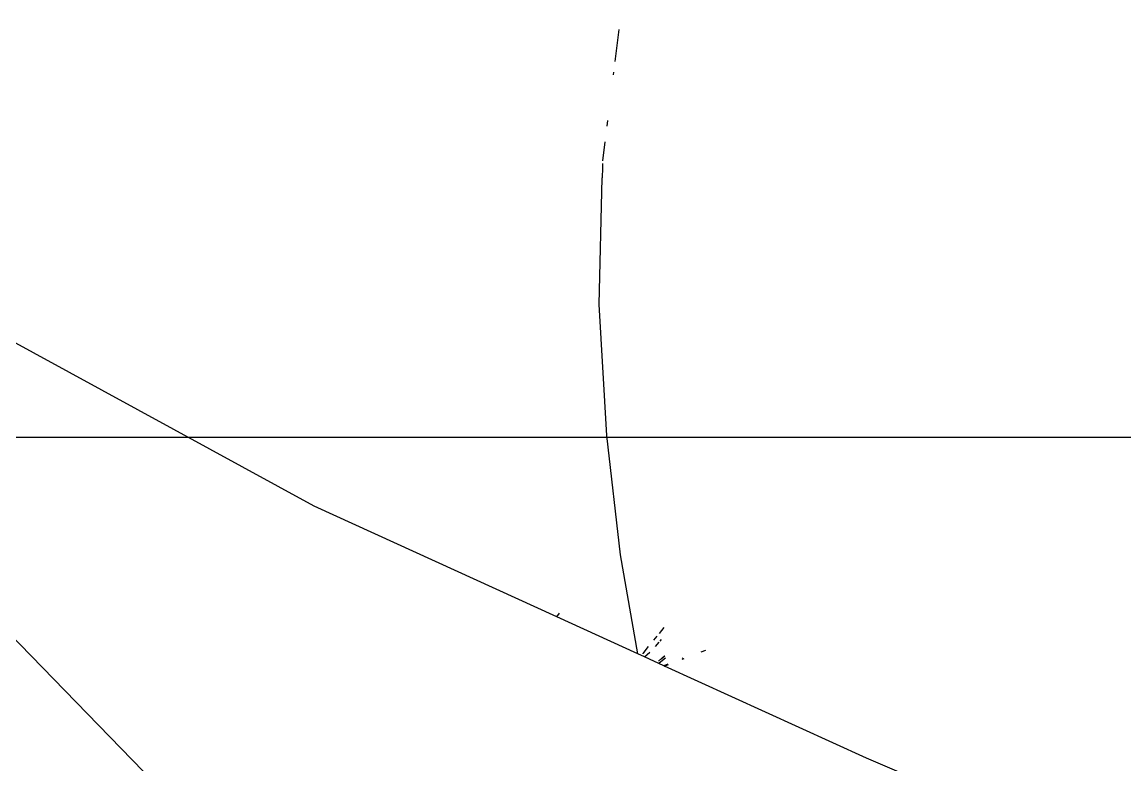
# Model space of a CAD drawing. Header units: millimetres. Extents: x -12551121 to 353735, y 112272 to 285506.
# Drawn here: x 97590.1 to 97753.3, y 178545.3 to 178655.2 of the extents above; entities that cross this region are included whole.
import ezdxf

# ---------------------------------------------------------------- set-up
doc = ezdxf.new("R2010")
doc.units = ezdxf.units.MM
doc.header["$MEASUREMENT"] = 0
doc.layers.add('+AT9-HATCH', color=8, linetype='Continuous')
doc.layers.add('+AT9_Hardscape', color=1, linetype='Continuous')

# ---------------------------------------------------------------- blocks, each defined once
blk = doc.blocks.new('hammock')
at = {"layer": '+AT9_Hardscape', "color": 1}
for p, q in [((643.84, 1838.78), (953.58, 1519.63)), ((1023.94, 1629.39), (1023.35, 1624.7)), ((1023.15, 1623.08), (1023.11, 1622.73)), ((1022.26, 1615.94), (1022.16, 1615.1)), ((1021.87, 1612.8), (1021.52, 1609.98)), ((1021.5, 1609.57), (1021.51, 1608.95)), ((1021.02, 1588.73), (1021.47, 1607.49)), ((1021.51, 1608.95), (1021.47, 1607.49)), ((1022.16, 1569.33), (1021.02, 1588.73)), ((978.86, 1558.92), (931.59, 1584.7)), ((1024.2, 1551.71), (1022.16, 1569.33)), ((1014.75, 1542.53), (978.86, 1558.92)), ((1026.76, 1537.04), (1024.2, 1551.71)), ((1014.75, 1542.53), (1015.15, 1543.05)), ((1026.76, 1537.04), (1014.75, 1542.53)), ((1029.94, 1540.07), (1030.64, 1540.93)), ((1029.13, 1539.09), (1029.62, 1539.68)), ((1030.04, 1538.93), (1030.27, 1539.18)), ((1027.53, 1537.12), (1028.35, 1538.13)), ((1027.75, 1536.59), (1028.51, 1537.32)), ((1029.34, 1538.14), (1029.93, 1538.8)), ((1036.14, 1537.33), (1036.81, 1537.61)), ((1027.75, 1536.59), (1026.76, 1537.04)), ((1027.53, 1537.12), (1027.71, 1537.25)), ((1027.54, 1537.07), (1027.53, 1537.12)), ((1030.61, 1535.29), (1027.75, 1536.59)), ((1029.85, 1536.04), (1029.82, 1536.02)), ((1030.72, 1536.77), (1029.85, 1536.04)), ((1029.89, 1535.7), (1030.84, 1536.45)), ((1030.74, 1536.71), (1030.21, 1536.24)), ((1033.54, 1536.31), (1033.28, 1536.21)), ((1033.35, 1536.43), (1033.45, 1536.48)), ((1031.21, 1535.54), (1030.61, 1535.29)), ((1030.7, 1535.24), (1030.61, 1535.29)), ((1030.7, 1535.24), (1031.23, 1535.48)), ((1030.72, 1535.23), (1030.7, 1535.24)), ((1031.25, 1535.43), (1030.72, 1535.23)), ((1060.57, 1521.6), (1030.72, 1535.23)), ((1134.24, 1490.47), (1060.57, 1521.6))]:
    blk.add_line(p, q, dxfattribs=at)

msp = doc.modelspace()

# ---------------------------------------------------------------- hatches: boundary and pattern name
at = {"layer": '+AT9-HATCH'}
h = msp.add_hatch(dxfattribs=at)
h.set_pattern_fill('ANSI38', color=62, scale=100)
h.set_pattern_definition([(45, (4874355.9, 2835157.78), (-224.506403, 224.506403), []), (135, (4874355.9, 2835157.78), (-673.51921, 224.506403), [793.75, -476.25])])
h.paths.add_polyline_path([(94992.22, 180226.47), (94842.22, 180226.47), (94842.22, 176851.48), (95292.22, 176851.48, 0.414214), (96192.22, 177751.48), (96192.22, 178626.48, -0.414214), (97292.22, 179726.48), (99092.22, 179726.48), (99092.22, 180226.48), (94992.22, 180226.48)], is_closed=False)
h = msp.add_hatch(dxfattribs=at)
h.set_pattern_fill('LINE', color=8, scale=750)
h.paths.add_polyline_path([(98342.22, 176851.47), (98342.22, 179526.48), (97292.22, 179526.48, 0.414214), (96392.22, 178626.48), (96392.22, 177751.48, -0.414214), (95292.22, 176651.48), (94892.22, 176651.48), (94892.22, 174751.48), (96392.22, 174751.48, 0.414214), (97292.22, 175651.48), (97292.22, 176001.46), (97292.22, 176451.47, -0.414214), (97692.22, 176851.47), (98342.22, 176851.47)], is_closed=False)
h.paths.add_polyline_path([(98392.22, 179526.48), (98392.22, 176851.47), (98692.22, 176851.47), (98692.22, 179526.48)])
h.paths.add_polyline_path([(98742.22, 179526.48), (98742.22, 176851.47), (99042.22, 176851.47), (99042.22, 179526.48)])
h.paths.add_polyline_path([(99367.22, 179526.48), (99367.22, 176851.47), (99667.22, 176851.47), (99667.22, 179526.48)])
h.paths.add_polyline_path([(99717.22, 179526.48), (99717.22, 176851.47), (100017.22, 176851.47), (100017.22, 179526.48)])
h.paths.add_polyline_path([(100067.22, 179526.48), (100067.22, 176851.47), (100367.22, 176851.47), (100367.22, 179526.48)])
h.paths.add_polyline_path([(100417.22, 179526.48), (100417.22, 176851.47), (100717.22, 176851.47), (100717.22, 179526.48)])
h.paths.add_polyline_path([(101067.22, 176716.04), (101067.22, 179526.48), (100767.22, 179526.48), (100767.22, 176851.46), (100767.22, 176851.46, -0.21525)])
h.paths.add_polyline_path([(101117.22, 179526.48), (101117.22, 173451.49), (101417.22, 173451.49), (101417.22, 179503.97, 0.056082), (101217.22, 179526.48), (101117.22, 179526.48)], is_closed=False)
h.paths.add_polyline_path([(101467.22, 179491.06), (101467.22, 173451.49), (101767.22, 173451.49), (101767.22, 179338.87, 0.094274)])
h.paths.add_polyline_path([(102117.22, 178626.63, 0.213378), (101817.22, 179297.3), (101817.22, 173451.49), (102117.22, 173451.49), (102117.22, 178626.48)], is_closed=False)
h.paths.add_polyline_path([(101817.22, 173101.46), (101817.22, 170101.46), (102117.22, 170101.46), (102117.22, 173101.46)])
h.paths.add_polyline_path([(101467.22, 173101.46), (101467.22, 170101.46), (101767.22, 170101.46), (101767.22, 173101.46)])
h.paths.add_polyline_path([(101117.22, 173101.46), (101117.22, 170101.46), (101417.22, 170101.46), (101417.22, 173101.46)])
h.paths.add_polyline_path([(101117.22, 169801.46), (101117.22, 166601.46), (101417.22, 166601.46), (101417.22, 169801.46)])
h.paths.add_polyline_path([(101467.22, 169801.46), (101467.22, 166601.46), (101767.22, 166601.46), (101767.22, 169801.46)])
h.paths.add_polyline_path([(101817.22, 169801.46), (101817.22, 166601.46), (102117.22, 166601.46), (102117.22, 169801.46)])
h.paths.add_polyline_path([(102517.22, 169801.46), (102817.22, 169801.46), (102817.22, 166601.46), (102517.22, 166601.46)])
h.paths.add_polyline_path([(102167.22, 169801.46), (102467.22, 169801.46), (102467.22, 166601.46), (102167.22, 166601.46)])
h.paths.add_polyline_path([(102867.22, 169801.46), (103167.22, 169801.46), (103167.22, 166601.46), (102867.22, 166601.46)])
h.paths.add_polyline_path([(102867.22, 173101.46), (103167.22, 173101.46), (103167.22, 170101.46), (102867.22, 170101.46)])
h.paths.add_polyline_path([(102167.22, 173101.46), (102467.22, 173101.46), (102467.22, 170101.46), (102167.22, 170101.46)])
h.paths.add_polyline_path([(102517.22, 173101.46), (102817.22, 173101.46), (102817.22, 170101.46), (102517.22, 170101.46)])

# ---------------------------------------------------------------- block references
msp.add_blockref('hammock', (96654.46, 177024.7))

doc.saveas('drawing.dxf')
